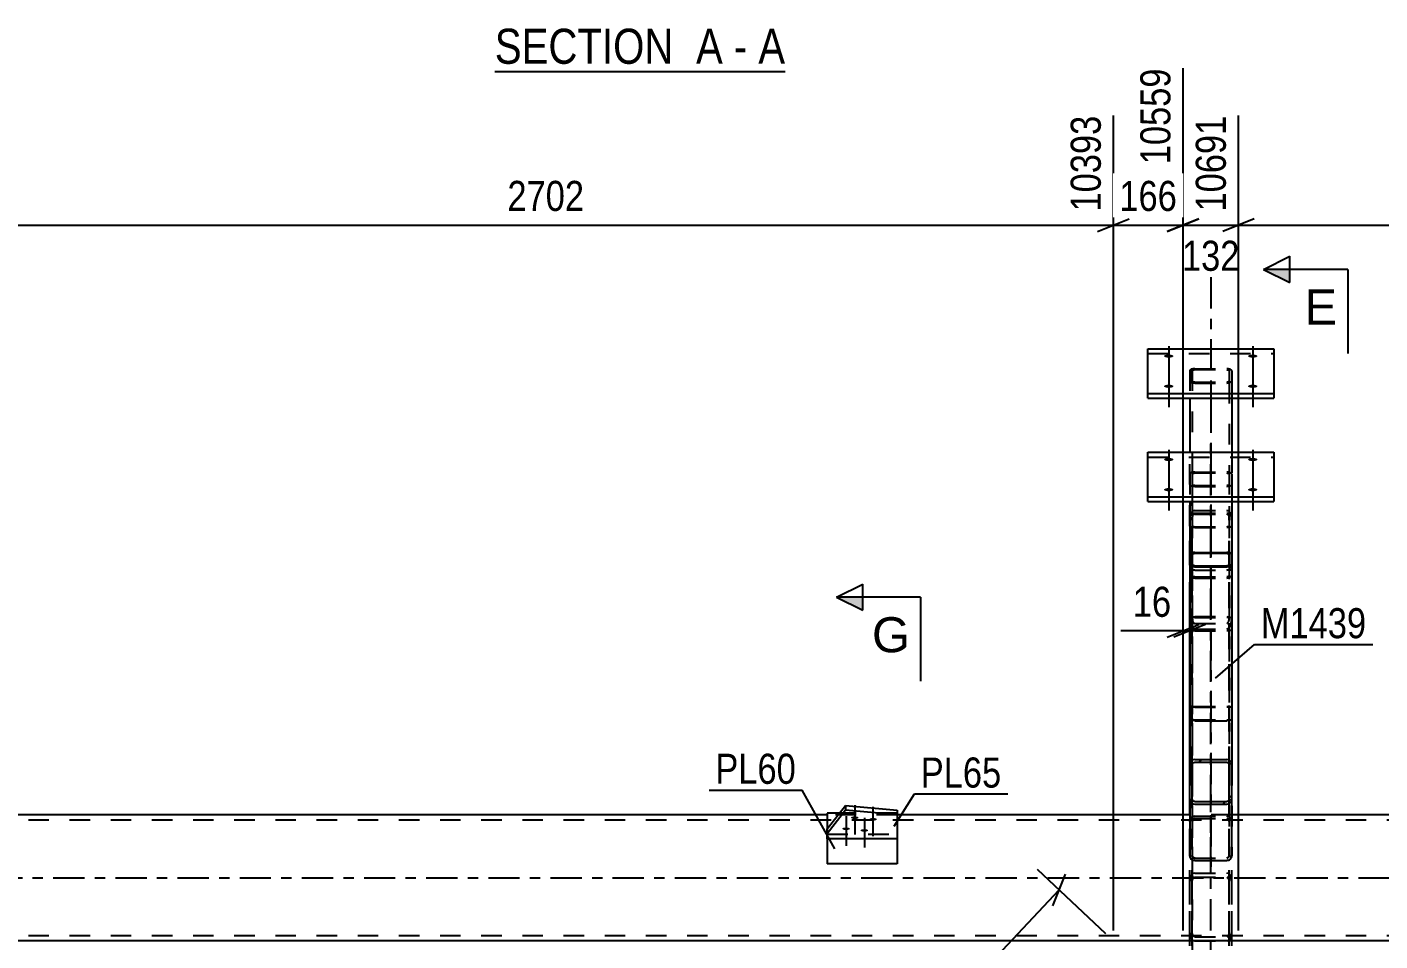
# Model space of a CAD drawing. Header units: millimetres. Extents: x -107 to 1082, y -577 to 264.
# Drawn here: x 270.5 to 399.3, y -6 to 81.1 of the extents above; entities that cross this region are included whole.
import ezdxf

# ---------------------------------------------------------------- set-up
doc = ezdxf.new("R2010")
doc.units = ezdxf.units.MM
doc.linetypes.add('DXK_LINE_DOT2', pattern=[3.9198, 1.9599, -1.9599])
doc.linetypes.add('DXK_LINE_DOT3', pattern=[5.9187, 2.979, -0.9799, 0.9799, -0.9799])
doc.styles.add('Arial', font='ARIAL.TTF', dxfattribs={"height": 0.2})
doc.styles.add('Arial Narrow', font='ARIALN.TTF', dxfattribs={"height": 0.2})

# ---------------------------------------------------------------- blocks, each defined once
blk = doc.blocks.new('Unknown-389677451-12 - 1931')
at = {"color": 6, "linetype": 'Continuous'}
blk.add_line((315.03, 76.81), (342.67, 76.81), dxfattribs=at)
at = {"color": 0, "linetype": 'Continuous'}
for points in [[(333.14, 77.56), (333.14, 81.06), (315.03, 81.06), (315.03, 77.56)], [(336.74, 77.56), (336.74, 81.06), (334.19, 81.06), (334.19, 77.56)], [(339.07, 77.56), (339.07, 81.06), (337.79, 81.06), (337.79, 77.56)], [(342.67, 77.56), (342.67, 81.06), (340.12, 81.06), (340.12, 77.56)]]:
    blk.add_wipeout(points, dxfattribs=at)
at = {"color": 7, "linetype": 'Continuous', "style": 'Arial Narrow'}
for s, p in [('SECTION ', (315.03, 77.56)), ('A', (334.19, 77.56)), ('A', (340.12, 77.56)), ('-', (337.79, 77.56))]:
    blk.add_text(s, height=3.34, dxfattribs=at).set_placement(p)
blk = doc.blocks.new('Part-389677451-2632 - 2462')
at = {"color": 7, "linetype": 'DXK_LINE_DOT2'}
for p, q in [((381.24, 34.6), (381.34, 34.82)), ((381.34, 34.82), (381.5, 34.97)), ((381.5, 34.97), (381.68, 35.02)), ((381.68, 35.02), (384.72, 35.02)), ((384.72, 35.02), (384.9, 34.97)), ((384.9, 34.97), (385.06, 34.82)), ((385.06, 34.82), (385.16, 34.6)), ((381.2, 34.34), (381.24, 34.6)), ((381.2, 34.34), (381.2, 15.15)), ((381.46, 34.47), (381.44, 34.34)), ((381.44, 34.34), (381.44, 2.16)), ((381.51, 34.58), (381.46, 34.47)), ((381.59, 34.65), (381.51, 34.58)), ((381.68, 34.68), (381.59, 34.65)), ((381.68, 34.68), (384.72, 34.68)), ((384.81, 34.65), (384.72, 34.68)), ((384.89, 34.58), (384.81, 34.65)), ((384.94, 34.47), (384.89, 34.58)), ((384.96, 34.34), (384.94, 34.47)), ((384.96, 34.34), (384.96, 2.16)), ((385.16, 34.6), (385.2, 34.34)), ((385.2, 34.34), (385.2, 15.15)), ((381.24, 29.73), (381.2, 29.99)), ((381.34, 29.51), (381.24, 29.73)), ((381.44, 29.99), (381.46, 29.86)), ((381.46, 29.86), (381.51, 29.75)), ((381.51, 29.75), (381.59, 29.68)), ((381.59, 29.68), (381.68, 29.65)), ((381.68, 29.65), (384.72, 29.65)), ((384.72, 29.65), (384.81, 29.68)), ((384.81, 29.68), (384.89, 29.75)), ((384.89, 29.75), (384.94, 29.86)), ((384.94, 29.86), (384.96, 29.99)), ((385.16, 29.73), (385.06, 29.51)), ((385.2, 29.99), (385.16, 29.73)), ((381.5, 29.36), (381.34, 29.51)), ((381.68, 29.31), (381.5, 29.36)), ((381.68, 29.31), (384.72, 29.31)), ((384.9, 29.36), (384.72, 29.31)), ((385.06, 29.51), (384.9, 29.36)), ((381.2, 10.78), (381.2, 2.16)), ((385.2, 10.78), (385.2, 2.16)), ((381.22, 5.52), (381.2, 5.39)), ((381.24, 5.59), (381.22, 5.52)), ((381.44, 5.39), (381.46, 5.49)), ((381.46, 5.49), (381.51, 5.57)), ((381.68, 5.9), (381.5, 5.86)), ((381.51, 5.57), (381.59, 5.63)), ((381.59, 5.63), (381.68, 5.65)), ((381.68, 5.9), (384.72, 5.9)), ((381.68, 5.65), (384.72, 5.65)), ((384.9, 5.86), (384.72, 5.9)), ((384.72, 5.65), (384.81, 5.63)), ((384.81, 5.63), (384.89, 5.57)), ((384.89, 5.57), (384.94, 5.49)), ((384.94, 5.49), (384.96, 5.39)), ((385.18, 5.52), (385.16, 5.59)), ((385.2, 5.39), (385.18, 5.52)), ((381.2, 2.16), (381.24, 1.96)), ((381.46, 2.06), (381.44, 2.16)), ((381.51, 1.98), (381.46, 2.06)), ((381.5, 1.69), (381.68, 1.65)), ((381.59, 1.92), (381.51, 1.98)), ((381.68, 1.9), (381.59, 1.92)), ((381.68, 1.9), (384.72, 1.9)), ((381.68, 1.65), (384.72, 1.65)), ((384.81, 1.92), (384.72, 1.9)), ((384.72, 1.65), (384.9, 1.69)), ((384.89, 1.98), (384.81, 1.92)), ((384.94, 2.06), (384.89, 1.98)), ((384.96, 2.16), (384.94, 2.06)), ((385.16, 1.96), (385.2, 2.16))]:
    blk.add_line(p, q, dxfattribs=at)
at = {"color": 7, "linetype": 'DXK_LINE_DOT3'}
blk.add_line((383.2, 35.58), (383.2, 0.35), dxfattribs=at)
at = {"color": 2, "linetype": 'Continuous'}
for p, q in [((381.2, 15.15), (381.2, 10.78)), ((385.2, 15.15), (385.2, 10.78))]:
    blk.add_line(p, q, dxfattribs=at)
at = {"color": 7, "linetype": 'DXK_LINE_DOT2'}
for centre, start, end in [((381.7, 5.41), 114.3199, 159.2417), ((384.7, 5.41), 20.7583, 65.68), ((381.7, 2.14), 200.7583, 245.68), ((384.7, 2.14), 294.3199, 339.2417)]:
    blk.add_arc(centre, 0.496, start, end, dxfattribs=at)
blk = doc.blocks.new('Part-389677451-33441 - 2462')
at = {"color": 7, "linetype": 'DXK_LINE_DOT3'}
blk.add_line((383.2, 47.38), (383.2, 14.82), dxfattribs=at)
at = {"color": 7, "linetype": 'DXK_LINE_DOT2'}
for p, q in [((381.5, 38.65), (381.34, 38.61)), ((381.68, 38.66), (381.5, 38.65)), ((381.68, 38.66), (384.72, 38.66)), ((384.9, 38.65), (384.72, 38.66)), ((385.06, 38.61), (384.9, 38.65)), ((381.24, 38.56), (381.2, 38.5)), ((381.2, 38.5), (381.2, 23.7)), ((381.2, 37.46), (381.24, 37.4)), ((381.34, 38.61), (381.24, 38.56)), ((381.24, 37.4), (381.34, 37.34)), ((381.44, 38.5), (381.46, 38.53)), ((381.44, 38.5), (381.44, 23.7)), ((381.46, 37.43), (381.44, 37.46)), ((381.46, 38.53), (381.51, 38.55)), ((381.51, 37.4), (381.46, 37.43)), ((381.51, 38.55), (381.59, 38.57)), ((381.59, 37.38), (381.51, 37.4)), ((381.59, 38.57), (381.68, 38.58)), ((381.68, 37.38), (381.59, 37.38)), ((381.68, 38.58), (384.72, 38.58)), ((381.68, 37.38), (384.72, 37.38)), ((384.72, 38.58), (384.81, 38.57)), ((384.81, 37.38), (384.72, 37.38)), ((384.81, 38.57), (384.89, 38.55)), ((384.89, 37.4), (384.81, 37.38)), ((384.89, 38.55), (384.94, 38.53)), ((384.94, 37.43), (384.89, 37.4)), ((384.94, 38.53), (384.96, 38.5)), ((384.96, 37.46), (384.94, 37.43)), ((384.96, 38.5), (384.96, 35.85)), ((384.96, 38.5), (384.96, 23.7)), ((385.16, 38.56), (385.06, 38.61)), ((385.06, 37.34), (385.16, 37.4)), ((385.2, 38.5), (385.16, 38.56)), ((385.16, 37.4), (385.2, 37.46)), ((385.2, 38.5), (385.2, 23.7)), ((381.34, 37.34), (381.5, 37.31)), ((381.5, 37.31), (381.68, 37.29)), ((381.68, 37.29), (384.72, 37.29)), ((384.72, 37.29), (384.9, 37.31)), ((384.9, 37.31), (385.06, 37.34)), ((381.44, 23.7), (381.44, 35.85)), ((381.2, 30.84), (381.2, 23.7)), ((385.2, 30.84), (385.2, 23.7)), ((381.2, 24.73), (381.24, 24.8)), ((381.24, 24.8), (381.34, 24.85)), ((381.34, 24.85), (381.5, 24.89)), ((381.46, 24.77), (381.44, 24.73)), ((381.51, 24.79), (381.46, 24.77)), ((381.5, 24.89), (381.68, 24.9)), ((381.59, 24.81), (381.51, 24.79)), ((381.68, 24.82), (381.59, 24.81)), ((381.68, 24.9), (384.72, 24.9)), ((381.68, 24.82), (384.72, 24.82)), ((384.72, 24.9), (384.9, 24.89)), ((384.81, 24.81), (384.72, 24.82)), ((384.89, 24.79), (384.81, 24.81)), ((384.94, 24.77), (384.89, 24.79)), ((384.9, 24.89), (385.06, 24.85)), ((384.96, 24.73), (384.94, 24.77)), ((385.06, 24.85), (385.16, 24.8)), ((385.16, 24.8), (385.2, 24.73)), ((381.24, 23.63), (381.2, 23.7)), ((381.34, 23.58), (381.24, 23.63)), ((381.5, 23.55), (381.34, 23.58)), ((381.44, 23.7), (381.46, 23.67)), ((381.46, 23.67), (381.51, 23.64)), ((381.68, 23.53), (381.5, 23.55)), ((381.51, 23.64), (381.59, 23.62)), ((381.59, 23.62), (381.68, 23.61)), ((381.68, 23.61), (384.72, 23.61)), ((381.68, 23.53), (384.72, 23.53)), ((384.72, 23.61), (384.81, 23.62)), ((384.9, 23.55), (384.72, 23.53)), ((384.81, 23.62), (384.89, 23.64)), ((384.89, 23.64), (384.94, 23.67)), ((385.06, 23.58), (384.9, 23.55)), ((384.94, 23.67), (384.96, 23.7)), ((385.16, 23.63), (385.06, 23.58)), ((385.2, 23.7), (385.16, 23.63))]:
    blk.add_line(p, q, dxfattribs=at)
at = {"color": 2, "linetype": 'Continuous'}
for p, q in [((381.2, 35.85), (381.2, 30.84)), ((385.2, 35.85), (385.2, 30.84))]:
    blk.add_line(p, q, dxfattribs=at)
blk = doc.blocks.new('Bolt-389677451-33456 - 2462')
at = {"linetype": 'Continuous'}
for points in [[(379.2, 39.71), (379.11, 39.72), (379.02, 39.73), (378.94, 39.74), (378.87, 39.76), (378.82, 39.79), (378.78, 39.82), (378.76, 39.85), (378.76, 39.88), (378.78, 39.91), (378.82, 39.94), (378.87, 39.96), (378.94, 39.98), (379.02, 40), (379.11, 40.01), (379.2, 40.01), (379.29, 40.01), (379.38, 40), (379.46, 39.98), (379.53, 39.96), (379.58, 39.94), (379.62, 39.91), (379.64, 39.88), (379.64, 39.85), (379.62, 39.82), (379.58, 39.79), (379.53, 39.76), (379.46, 39.74), (379.38, 39.73), (379.29, 39.72)], [(379.2, 36.84), (379.11, 36.84), (379.02, 36.85), (378.94, 36.87), (378.87, 36.89), (378.82, 36.91), (378.78, 36.94), (378.76, 36.97), (378.76, 37), (378.78, 37.04), (378.82, 37.06), (378.87, 37.09), (378.94, 37.11), (379.02, 37.13), (379.11, 37.14), (379.2, 37.14), (379.29, 37.14), (379.38, 37.13), (379.46, 37.11), (379.53, 37.09), (379.58, 37.06), (379.62, 37.04), (379.64, 37), (379.64, 36.97), (379.62, 36.94), (379.58, 36.91), (379.53, 36.89), (379.46, 36.87), (379.38, 36.85), (379.29, 36.84)]]:
    blk.add_hatch(color=1, dxfattribs=at).paths.add_polyline_path(points)
at = {"color": 1, "linetype": 'Continuous'}
for p, q in [((379.2, 40.8), (379.2, 37.87)), ((379.2, 37.93), (379.2, 35))]:
    blk.add_line(p, q, dxfattribs=at)
blk = doc.blocks.new('Part-389677451-2639 - 2462')
at = {"color": 7, "linetype": 'DXK_LINE_DOT3'}
blk.add_line((383.2, -111.54), (383.2, 42.16), dxfattribs=at)
at = {"color": 7, "linetype": 'DXK_LINE_DOT2'}
for p, q in [((381.34, 34.82), (381.24, 34.6)), ((381.5, 34.97), (381.34, 34.82)), ((381.68, 35.02), (381.5, 34.97)), ((381.68, 35.02), (384.72, 35.02)), ((384.9, 34.97), (384.72, 35.02)), ((385.06, 34.82), (384.9, 34.97)), ((385.16, 34.6), (385.06, 34.82)), ((381.24, 34.6), (381.2, 34.34)), ((381.2, -103.12), (381.2, 34.34)), ((381.44, 34.34), (381.46, 34.47)), ((381.44, -103.12), (381.44, 34.34)), ((381.46, 34.47), (381.51, 34.58)), ((381.51, 34.58), (381.59, 34.65)), ((381.59, 34.65), (381.68, 34.68)), ((381.68, 34.68), (384.72, 34.68)), ((384.72, 34.68), (384.81, 34.65)), ((384.81, 34.65), (384.89, 34.58)), ((384.89, 34.58), (384.94, 34.47)), ((384.94, 34.47), (384.96, 34.34)), ((384.96, -103.12), (384.96, 34.34)), ((385.2, 34.34), (385.16, 34.6)), ((385.2, -103.12), (385.2, 34.34)), ((381.2, 29.99), (381.24, 29.73)), ((381.24, 29.73), (381.34, 29.51)), ((381.46, 29.86), (381.44, 29.99)), ((381.51, 29.75), (381.46, 29.86)), ((381.59, 29.68), (381.51, 29.75)), ((381.68, 29.65), (381.59, 29.68)), ((381.68, 29.65), (384.72, 29.65)), ((384.81, 29.68), (384.72, 29.65)), ((384.89, 29.75), (384.81, 29.68)), ((384.94, 29.86), (384.89, 29.75)), ((384.96, 29.99), (384.94, 29.86)), ((385.06, 29.51), (385.16, 29.73)), ((385.16, 29.73), (385.2, 29.99)), ((381.34, 29.51), (381.5, 29.36)), ((381.5, 29.36), (381.68, 29.31)), ((381.68, 29.31), (384.72, 29.31)), ((384.72, 29.31), (384.9, 29.36)), ((384.9, 29.36), (385.06, 29.51))]:
    blk.add_line(p, q, dxfattribs=at)
blk = doc.blocks.new('Part-389677451-2644 - 2462')
at = {"linetype": 'Continuous'}
h = blk.add_hatch(dxfattribs=at)
h.set_pattern_fill('', scale=0.7, style=0, pattern_type=0)
h.set_pattern_definition([(45, (385.1626, 10.9706), (-1.57154, 1.57154), [])])
h.paths.add_polyline_path([(385.2, 10.78), (385.16, 10.97), (385.06, 11.14), (384.9, 11.25), (384.72, 11.29), (381.68, 11.29), (381.5, 11.25), (381.34, 11.14), (381.24, 10.97), (381.2, 10.78), (381.2, 7.54), (381.24, 7.34), (381.34, 7.18), (381.5, 7.07), (381.68, 7.03), (384.72, 7.03), (384.9, 7.07), (385.06, 7.18), (385.16, 7.34), (385.2, 7.54)])
h.paths.add_polyline_path([(384.94, 7.44), (384.89, 7.36), (384.81, 7.3), (384.72, 7.28), (381.68, 7.28), (381.59, 7.3), (381.51, 7.36), (381.46, 7.44), (381.44, 7.54), (381.44, 10.78), (381.46, 10.87), (381.51, 10.96), (381.59, 11.01), (381.68, 11.03), (384.72, 11.03), (384.81, 11.01), (384.89, 10.96), (384.94, 10.87), (384.96, 10.78), (384.96, 7.54)])
at = {"color": 2, "linetype": 'Continuous'}
for p, q in [((381.24, 10.97), (381.2, 10.78)), ((381.2, 7.54), (381.2, 10.78)), ((381.44, 10.78), (381.46, 10.87)), ((381.44, 7.54), (381.44, 10.78)), ((381.46, 10.87), (381.51, 10.96)), ((381.68, 11.29), (381.5, 11.25)), ((381.51, 10.96), (381.59, 11.01)), ((381.59, 11.01), (381.68, 11.03)), ((381.68, 11.29), (384.72, 11.29)), ((381.68, 11.03), (384.72, 11.03)), ((384.9, 11.25), (384.72, 11.29)), ((384.72, 11.03), (384.81, 11.01)), ((384.81, 11.01), (384.89, 10.96)), ((384.89, 10.96), (384.94, 10.87)), ((384.94, 10.87), (384.96, 10.78)), ((384.96, 7.54), (384.96, 10.78)), ((385.2, 10.78), (385.16, 10.97)), ((385.2, 7.54), (385.2, 10.78)), ((381.2, 7.54), (381.2, 2.16)), ((381.2, 7.54), (381.24, 7.34)), ((381.46, 7.44), (381.44, 7.54)), ((381.51, 7.36), (381.46, 7.44)), ((381.5, 7.07), (381.68, 7.03)), ((381.59, 7.3), (381.51, 7.36)), ((381.68, 7.28), (381.59, 7.3)), ((381.68, 7.28), (384.72, 7.28)), ((381.68, 7.03), (384.72, 7.03)), ((384.81, 7.3), (384.72, 7.28)), ((384.72, 7.03), (384.9, 7.07)), ((384.89, 7.36), (384.81, 7.3)), ((384.94, 7.44), (384.89, 7.36)), ((384.96, 7.54), (384.94, 7.44)), ((385.16, 7.34), (385.2, 7.54)), ((385.2, 2.16), (385.2, 7.54)), ((381.24, 1.96), (381.2, 2.16)), ((381.68, 1.65), (381.5, 1.69)), ((381.68, 1.65), (384.72, 1.65)), ((384.9, 1.69), (384.72, 1.65)), ((385.2, 2.16), (385.16, 1.96))]:
    blk.add_line(p, q, dxfattribs=at)
at = {"color": 7, "linetype": 'DXK_LINE_DOT2'}
for p, q in [((381.2, 10.78), (381.2, 7.54)), ((381.44, 10.78), (381.44, 2.16)), ((384.96, 10.78), (384.96, 2.16)), ((385.2, 7.54), (385.2, 10.78)), ((381.2, 5.39), (381.24, 5.59)), ((381.46, 5.49), (381.44, 5.39)), ((381.51, 5.57), (381.46, 5.49)), ((381.5, 5.86), (381.68, 5.9)), ((381.59, 5.63), (381.51, 5.57)), ((381.68, 5.65), (381.59, 5.63)), ((381.68, 5.9), (384.72, 5.9)), ((381.68, 5.65), (384.72, 5.65)), ((384.72, 5.9), (384.9, 5.86)), ((384.81, 5.63), (384.72, 5.65)), ((384.89, 5.57), (384.81, 5.63)), ((384.94, 5.49), (384.89, 5.57)), ((384.96, 5.39), (384.94, 5.49)), ((385.16, 5.59), (385.2, 5.39)), ((381.44, 2.16), (381.46, 2.06)), ((381.46, 2.06), (381.51, 1.98)), ((381.51, 1.98), (381.59, 1.92)), ((381.59, 1.92), (381.68, 1.9)), ((381.68, 1.9), (384.72, 1.9)), ((384.72, 1.9), (384.81, 1.92)), ((384.81, 1.92), (384.89, 1.98)), ((384.89, 1.98), (384.94, 2.06)), ((384.94, 2.06), (384.96, 2.16))]:
    blk.add_line(p, q, dxfattribs=at)
at = {"color": 7, "linetype": 'DXK_LINE_DOT3'}
blk.add_line((383.2, 0.35), (383.2, 9.16), dxfattribs=at)
at = {"color": 2, "linetype": 'Continuous'}
for centre, start, end in [((381.7, 10.79), 114.32, 159.2417), ((384.7, 10.79), 20.7583, 65.68), ((381.7, 7.52), 200.7583, 245.68), ((384.7, 7.52), 294.32, 339.2417), ((381.7, 2.14), 200.7583, 245.68), ((384.7, 2.14), 294.32, 339.2417)]:
    blk.add_arc(centre, 0.496, start, end, dxfattribs=at)
at = {"color": 7, "linetype": 'DXK_LINE_DOT2'}
for centre, start, end in [((381.7, 5.41), 114.32, 159.2417), ((384.7, 5.41), 20.7583, 65.68)]:
    blk.add_arc(centre, 0.496, start, end, dxfattribs=at)
blk = doc.blocks.new('Part-389677451-2689 - 2462')
at = {"color": 7, "linetype": 'DXK_LINE_DOT2'}
for p, q in [((633.2, 5.52), (12.56, 5.52)), ((353.35, 6), (346.67, 6)), ((385.2, 6), (381.2, 6)), ((633.2, -5.52), (12.56, -5.52))]:
    blk.add_line(p, q, dxfattribs=at)
at = {"color": 2, "linetype": 'Continuous'}
for p, q in [((346.67, 6), (179.73, 6)), ((381.2, 6), (353.35, 6)), ((413.05, 6), (385.2, 6)), ((633.2, -6), (140.8, -6))]:
    blk.add_line(p, q, dxfattribs=at)
at = {"color": 7, "linetype": 'DXK_LINE_DOT3'}
blk.add_line((12.56, 0), (633.2, 0), dxfattribs=at)
blk = doc.blocks.new('Part-389677451-2830 - 2462')
at = {"color": 7, "linetype": 'DXK_LINE_DOT2'}
for p, q in [((381.2, -127.17), (381.2, 29.31)), ((381.44, 29.31), (381.2, 29.31)), ((381.2, 28.81), (381.24, 28.71)), ((381.24, 28.71), (381.34, 28.64)), ((381.34, 28.64), (381.5, 28.59)), ((381.44, 29.31), (381.44, -127.17)), ((381.46, 28.76), (381.44, 28.81)), ((381.51, 28.72), (381.46, 28.76)), ((381.5, 28.59), (381.68, 28.57)), ((381.59, 28.7), (381.51, 28.72)), ((381.68, 28.69), (381.59, 28.7)), ((381.68, 28.69), (384.72, 28.69)), ((381.68, 28.57), (384.72, 28.57)), ((384.81, 28.7), (384.72, 28.69)), ((384.72, 28.57), (384.9, 28.59)), ((384.89, 28.72), (384.81, 28.7)), ((384.94, 28.76), (384.89, 28.72)), ((384.9, 28.59), (385.06, 28.64)), ((384.96, 28.81), (384.94, 28.76)), ((384.96, -127.17), (384.96, 29.31)), ((385.2, 29.31), (384.96, 29.31)), ((385.06, 28.64), (385.16, 28.71)), ((385.16, 28.71), (385.2, 28.81)), ((385.2, -127.17), (385.2, 29.31)), ((381.24, 24.36), (381.2, 24.77)), ((381.44, 24.77), (381.46, 24.56)), ((384.94, 24.56), (384.96, 24.77)), ((385.2, 24.77), (385.16, 24.36)), ((381.68, 23.7), (381.5, 23.78)), ((381.59, 24.27), (381.68, 24.23)), ((381.68, 24.23), (384.72, 24.23)), ((381.68, 23.7), (384.72, 23.7)), ((384.72, 24.23), (384.81, 24.27)), ((384.9, 23.78), (384.72, 23.7))]:
    blk.add_line(p, q, dxfattribs=at)
for centre, radius, start, end in [((381.99, 24.63), 0.539, 186.941, 221.2629), ((384.41, 24.63), 0.539, 318.7371, 353.059), ((382.31, 24.49), 1.08, 186.941, 221.2629), ((384.09, 24.49), 1.08, 318.7371, 353.059)]:
    blk.add_arc(centre, radius, start, end, dxfattribs=at)
blk = doc.blocks.new('Part-389677451-2758 - 2462')
at = {"color": 2, "linetype": 'Continuous'}
for p, q in [((346.67, 4.67), (348.41, 6.91)), ((348.41, 6.46), (346.67, 4.21)), ((348.41, 6.91), (353.35, 6.46)), ((348.41, 6.91), (348.41, 6.46)), ((353.35, 6.01), (348.41, 6.46)), ((353.35, 6.46), (353.35, 3.72)), ((346.67, 3.72), (346.67, 4.67)), ((353.35, 3.72), (346.67, 3.72))]:
    blk.add_line(p, q, dxfattribs=at)
at = {"color": 7, "linetype": 'DXK_LINE_DOT2'}
blk.add_line((346.67, 4.17), (353.35, 4.17), dxfattribs=at)
blk = doc.blocks.new('Bolt-389677451-2811 - 2462')
at = {"linetype": 'Continuous'}
for points in [[(349.3, 5.87), (349.38, 5.86), (349.45, 5.86), (349.52, 5.84), (349.57, 5.83), (349.62, 5.81), (349.65, 5.78), (349.66, 5.76), (349.66, 5.73), (349.65, 5.71), (349.62, 5.68), (349.57, 5.66), (349.52, 5.64), (349.45, 5.63), (349.38, 5.62), (349.3, 5.62), (349.23, 5.62), (349.16, 5.63), (349.09, 5.64), (349.04, 5.66), (348.99, 5.68), (348.96, 5.71), (348.95, 5.73), (348.95, 5.76), (348.96, 5.78), (348.99, 5.81), (349.04, 5.83), (349.09, 5.84), (349.16, 5.86), (349.23, 5.86)], [(351.04, 5.71), (351.12, 5.71), (351.19, 5.7), (351.26, 5.69), (351.31, 5.67), (351.36, 5.65), (351.39, 5.62), (351.4, 5.6), (351.4, 5.57), (351.39, 5.55), (351.36, 5.52), (351.31, 5.5), (351.26, 5.49), (351.19, 5.47), (351.12, 5.47), (351.04, 5.46), (350.97, 5.47), (350.9, 5.47), (350.83, 5.49), (350.78, 5.5), (350.73, 5.52), (350.7, 5.55), (350.69, 5.57), (350.69, 5.6), (350.7, 5.62), (350.73, 5.65), (350.78, 5.67), (350.83, 5.69), (350.9, 5.7), (350.97, 5.71)], [(348.48, 4.81), (348.56, 4.81), (348.63, 4.8), (348.69, 4.79), (348.75, 4.77), (348.79, 4.75), (348.82, 4.72), (348.84, 4.7), (348.84, 4.67), (348.82, 4.65), (348.79, 4.62), (348.75, 4.6), (348.69, 4.59), (348.63, 4.57), (348.56, 4.57), (348.48, 4.56), (348.41, 4.57), (348.33, 4.57), (348.27, 4.59), (348.21, 4.6), (348.17, 4.62), (348.14, 4.65), (348.12, 4.67), (348.12, 4.7), (348.14, 4.72), (348.17, 4.75), (348.21, 4.77), (348.27, 4.79), (348.33, 4.8), (348.41, 4.81)], [(350.22, 4.65), (350.3, 4.65), (350.37, 4.64), (350.43, 4.63), (350.49, 4.61), (350.53, 4.59), (350.56, 4.57), (350.58, 4.54), (350.58, 4.51), (350.56, 4.49), (350.53, 4.47), (350.49, 4.45), (350.43, 4.43), (350.37, 4.42), (350.3, 4.41), (350.22, 4.4), (350.15, 4.41), (350.07, 4.42), (350.01, 4.43), (349.95, 4.45), (349.91, 4.47), (349.88, 4.49), (349.86, 4.51), (349.86, 4.54), (349.88, 4.57), (349.91, 4.59), (349.95, 4.61), (350.01, 4.63), (350.07, 4.64), (350.15, 4.65)]]:
    blk.add_hatch(color=1, dxfattribs=at).paths.add_polyline_path(points)
at = {"color": 1, "linetype": 'Continuous'}
for p, q in [((349.3, 6.95), (349.3, 4.13)), ((351.04, 6.79), (351.04, 3.97)), ((348.48, 5.89), (348.48, 3.07)), ((350.22, 5.73), (350.22, 2.91))]:
    blk.add_line(p, q, dxfattribs=at)
blk = doc.blocks.new('Part-389677451-2855 - 2462')
at = {"color": 7, "linetype": 'DXK_LINE_DOT2'}
for p, q in [((381.68, 0.47), (381.5, 0.41)), ((381.59, 0.05), (381.68, 0.08)), ((381.68, 0.47), (384.72, 0.47)), ((381.68, 0.08), (384.72, 0.08)), ((384.9, 0.41), (384.72, 0.47)), ((384.72, 0.08), (384.81, 0.05)), ((381.24, -0.01), (381.2, -0.31)), ((381.2, -49.57), (381.2, -0.31)), ((381.44, -0.31), (381.46, -0.16)), ((381.44, -49.57), (381.44, -0.31)), ((384.94, -0.16), (384.96, -0.31)), ((384.96, -49.57), (384.96, -0.31)), ((385.2, -0.31), (385.16, -0.01)), ((385.2, -49.57), (385.2, -0.31)), ((381.2, -5.22), (381.22, -5.41)), ((381.22, -5.41), (381.24, -5.52)), ((381.46, -5.37), (381.44, -5.22)), ((381.5, -5.94), (381.68, -6)), ((381.68, -5.61), (381.59, -5.58)), ((381.68, -5.61), (384.72, -5.61)), ((381.68, -6), (384.72, -6)), ((384.81, -5.58), (384.72, -5.61)), ((384.72, -6), (384.9, -5.94)), ((384.96, -5.22), (384.94, -5.37)), ((385.16, -5.52), (385.18, -5.41)), ((385.18, -5.41), (385.2, -5.22)), ((381.24, -46.38), (381.34, -46.23)), ((381.34, -46.23), (381.5, -46.12)), ((381.5, -46.12), (381.68, -46.09)), ((381.59, -46.34), (381.51, -46.39)), ((381.68, -46.32), (381.59, -46.34)), ((381.68, -46.09), (384.72, -46.09)), ((381.68, -46.32), (384.72, -46.32)), ((384.72, -46.09), (384.9, -46.12)), ((384.81, -46.34), (384.72, -46.32)), ((384.89, -46.39), (384.81, -46.34)), ((384.9, -46.12), (385.06, -46.23)), ((385.06, -46.23), (385.16, -46.38)), ((381.2, -46.56), (381.24, -46.38)), ((381.46, -46.47), (381.44, -46.56)), ((381.51, -46.39), (381.46, -46.47)), ((384.94, -46.47), (384.89, -46.39)), ((384.96, -46.56), (384.94, -46.47)), ((385.16, -46.38), (385.2, -46.56)), ((381.24, -49.75), (381.2, -49.57)), ((381.34, -49.9), (381.24, -49.75)), ((381.5, -50), (381.34, -49.9)), ((381.44, -49.57), (381.46, -49.66)), ((381.46, -49.66), (381.51, -49.73)), ((381.68, -50.04), (381.5, -50)), ((381.51, -49.73), (381.59, -49.79)), ((381.59, -49.79), (381.68, -49.8)), ((381.68, -49.8), (384.72, -49.8)), ((381.68, -50.04), (384.72, -50.04)), ((384.72, -49.8), (384.81, -49.79)), ((384.9, -50), (384.72, -50.04)), ((384.81, -49.79), (384.89, -49.73)), ((384.89, -49.73), (384.94, -49.66)), ((385.06, -49.9), (384.9, -50)), ((384.94, -49.66), (384.96, -49.57)), ((385.16, -49.75), (385.06, -49.9)), ((385.2, -49.57), (385.16, -49.75))]:
    blk.add_line(p, q, dxfattribs=at)
for centre, radius, start, end in [((381.93, -0.15), 0.711, 127.9406, 168.6047), ((381.81, -0.23), 0.355, 127.9406, 168.6047), ((384.59, -0.23), 0.355, 11.3953, 52.0594), ((384.47, -0.15), 0.711, 11.3953, 52.0594), ((381.93, -5.38), 0.711, 191.3953, 232.0594), ((381.81, -5.3), 0.355, 191.3953, 232.0594), ((384.59, -5.3), 0.355, 307.9406, 348.6047), ((384.47, -5.38), 0.711, 307.9406, 348.6047)]:
    blk.add_arc(centre, radius, start, end, dxfattribs=at)
blk = doc.blocks.new('Part-389677451-2867 - 2462')
at = {"color": 2, "linetype": 'Continuous'}
for p, q in [((347.82, 6.16), (346.67, 6.16)), ((346.67, 6.16), (346.67, 4.67)), ((346.67, 3.72), (346.67, 1.36)), ((353.35, 3.72), (353.35, 1.36)), ((353.35, 1.36), (346.67, 1.36))]:
    blk.add_line(p, q, dxfattribs=at)
at = {"color": 7, "linetype": 'DXK_LINE_DOT2'}
for p, q in [((353.35, 6.16), (347.82, 6.16)), ((353.35, 6.16), (353.35, 3.72)), ((346.67, 4.67), (346.67, 3.72))]:
    blk.add_line(p, q, dxfattribs=at)
blk = doc.blocks.new('Part-389677451-33442 - 2462')
at = {"color": 2, "linetype": 'Continuous'}
for p, q in [((377.2, 35.85), (377.2, 40.55)), ((377.2, 40.55), (389.2, 40.55)), ((389.2, 40.55), (389.2, 35.85)), ((377.2, 36.3), (389.2, 36.3)), ((377.2, 35.85), (389.2, 35.85))]:
    blk.add_line(p, q, dxfattribs=at)
at = {"color": 7, "linetype": 'DXK_LINE_DOT2'}
blk.add_line((377.2, 40.1), (389.2, 40.1), dxfattribs=at)
blk = doc.blocks.new('Part-389677451-33447 - 2462')
at = {"color": 7, "linetype": 'DXK_LINE_DOT3'}
blk.add_line((383.2, 57.23), (383.2, 24.67), dxfattribs=at)
at = {"color": 7, "linetype": 'DXK_LINE_DOT2'}
for p, q in [((381.24, 48.41), (381.2, 48.35)), ((381.2, 48.35), (381.2, 45.7)), ((381.2, 48.35), (381.2, 45.7)), ((381.34, 48.46), (381.24, 48.41)), ((381.5, 48.5), (381.34, 48.46)), ((381.44, 48.35), (381.46, 48.38)), ((381.44, 47.31), (381.44, 48.35)), ((381.44, 48.35), (381.44, 33.55)), ((381.46, 48.38), (381.51, 48.4)), ((381.68, 48.51), (381.5, 48.5)), ((381.51, 48.4), (381.59, 48.42)), ((381.59, 48.42), (381.68, 48.43)), ((381.68, 48.51), (384.72, 48.51)), ((381.68, 48.43), (384.72, 48.43)), ((384.9, 48.5), (384.72, 48.51)), ((384.72, 48.43), (384.81, 48.42)), ((384.81, 48.42), (384.89, 48.4)), ((384.89, 48.4), (384.94, 48.38)), ((385.06, 48.46), (384.9, 48.5)), ((384.94, 48.38), (384.96, 48.35)), ((384.96, 48.35), (384.96, 47.17)), ((385.16, 48.41), (385.06, 48.46)), ((385.2, 48.35), (385.16, 48.41)), ((385.2, 48.35), (385.2, 45.7)), ((381.2, 47.31), (381.24, 47.25)), ((381.24, 47.25), (381.34, 47.19)), ((381.34, 47.19), (381.5, 47.16)), ((381.46, 47.28), (381.44, 47.31)), ((381.51, 47.25), (381.46, 47.28)), ((381.5, 47.16), (381.68, 47.14)), ((381.59, 47.23), (381.51, 47.25)), ((381.68, 47.23), (381.59, 47.23)), ((381.68, 47.23), (384.72, 47.23)), ((381.68, 47.14), (384.72, 47.14)), ((384.81, 47.23), (384.72, 47.23)), ((384.72, 47.14), (384.9, 47.16)), ((384.89, 47.25), (384.81, 47.23)), ((384.94, 47.28), (384.89, 47.25)), ((384.9, 47.16), (385.06, 47.19)), ((384.96, 47.31), (384.94, 47.28)), ((384.96, 47.17), (384.96, 33.55)), ((385.06, 47.19), (385.16, 47.25)), ((385.16, 47.25), (385.2, 47.31)), ((385.2, 47.31), (385.2, 45.7)), ((381.2, 33.55), (381.2, 40.55)), ((385.2, 40.55), (385.2, 33.55)), ((381.2, 34.58), (381.24, 34.65)), ((381.24, 33.48), (381.2, 33.55)), ((381.24, 34.65), (381.34, 34.7)), ((381.34, 34.7), (381.5, 34.74)), ((381.46, 34.62), (381.44, 34.58)), ((381.44, 33.55), (381.46, 33.52)), ((381.51, 34.64), (381.46, 34.62)), ((381.46, 33.52), (381.51, 33.49)), ((381.5, 34.74), (381.68, 34.75)), ((381.59, 34.66), (381.51, 34.64)), ((381.68, 34.67), (381.59, 34.66)), ((381.68, 34.75), (384.72, 34.75)), ((381.68, 34.67), (384.72, 34.67)), ((384.72, 34.75), (384.9, 34.74)), ((384.81, 34.66), (384.72, 34.67)), ((384.89, 34.64), (384.81, 34.66)), ((384.94, 34.62), (384.89, 34.64)), ((384.89, 33.49), (384.94, 33.52)), ((384.9, 34.74), (385.06, 34.7)), ((384.96, 34.58), (384.94, 34.62)), ((384.94, 33.52), (384.96, 33.55)), ((385.06, 34.7), (385.16, 34.65)), ((385.16, 34.65), (385.2, 34.58)), ((385.2, 33.55), (385.16, 33.48)), ((381.34, 33.43), (381.24, 33.48)), ((381.5, 33.4), (381.34, 33.43)), ((381.68, 33.38), (381.5, 33.4)), ((381.51, 33.49), (381.59, 33.47)), ((381.59, 33.47), (381.68, 33.46)), ((381.68, 33.46), (384.72, 33.46)), ((381.68, 33.38), (384.72, 33.38)), ((384.72, 33.46), (384.81, 33.47)), ((384.9, 33.4), (384.72, 33.38)), ((384.81, 33.47), (384.89, 33.49)), ((385.06, 33.43), (384.9, 33.4)), ((385.16, 33.48), (385.06, 33.43))]:
    blk.add_line(p, q, dxfattribs=at)
at = {"color": 2, "linetype": 'Continuous'}
for p, q in [((381.2, 45.7), (381.2, 40.55)), ((385.2, 45.7), (385.2, 40.55))]:
    blk.add_line(p, q, dxfattribs=at)
blk = doc.blocks.new('Part-389677451-33448 - 2462')
at = {"color": 2, "linetype": 'Continuous'}
for p, q in [((377.2, 45.7), (377.2, 50.4)), ((377.2, 50.4), (389.2, 50.4)), ((389.2, 50.4), (389.2, 45.7)), ((377.2, 46.16), (389.2, 46.16)), ((377.2, 45.7), (389.2, 45.7))]:
    blk.add_line(p, q, dxfattribs=at)
at = {"color": 7, "linetype": 'DXK_LINE_DOT2'}
blk.add_line((377.2, 49.95), (389.2, 49.95), dxfattribs=at)
blk = doc.blocks.new('Part-389677451-33452 - 2462')
at = {"color": 2, "linetype": 'Continuous'}
for p, q in [((381.34, 30.96), (381.24, 30.91)), ((381.5, 31), (381.34, 30.96)), ((381.68, 31.01), (381.5, 31)), ((381.51, 30.9), (381.59, 30.92)), ((381.59, 30.92), (381.68, 30.93)), ((381.68, 31.01), (384.72, 31.01)), ((381.68, 30.93), (384.72, 30.93)), ((384.9, 31), (384.72, 31.01)), ((384.72, 30.93), (384.81, 30.92)), ((384.81, 30.92), (384.89, 30.9)), ((385.06, 30.96), (384.9, 31)), ((385.16, 30.91), (385.06, 30.96)), ((381.24, 30.91), (381.2, 30.84)), ((381.2, 29.81), (381.2, 30.84)), ((381.2, 29.81), (381.2, 15.15)), ((381.2, 29.81), (381.24, 29.74)), ((381.24, 29.74), (381.34, 29.69)), ((381.34, 29.69), (381.5, 29.66)), ((381.44, 30.84), (381.46, 30.88)), ((381.44, 29.81), (381.44, 30.84)), ((381.46, 29.78), (381.44, 29.81)), ((381.46, 30.88), (381.51, 30.9)), ((381.51, 29.75), (381.46, 29.78)), ((381.5, 29.66), (381.68, 29.64)), ((381.59, 29.73), (381.51, 29.75)), ((381.68, 29.72), (381.59, 29.73)), ((381.68, 29.72), (384.72, 29.72)), ((381.68, 29.64), (384.72, 29.64)), ((384.81, 29.73), (384.72, 29.72)), ((384.72, 29.64), (384.9, 29.66)), ((384.89, 29.75), (384.81, 29.73)), ((384.89, 30.9), (384.94, 30.88)), ((384.94, 29.78), (384.89, 29.75)), ((384.9, 29.66), (385.06, 29.69)), ((384.94, 30.88), (384.96, 30.84)), ((384.96, 29.81), (384.94, 29.78)), ((384.96, 29.81), (384.96, 30.84)), ((385.06, 29.69), (385.16, 29.74)), ((385.2, 30.84), (385.16, 30.91)), ((385.16, 29.74), (385.2, 29.81)), ((385.2, 29.81), (385.2, 30.84)), ((385.2, 29.81), (385.2, 15.15)), ((381.24, 15.08), (381.2, 15.15)), ((381.34, 15.03), (381.24, 15.08)), ((381.5, 14.99), (381.34, 15.03)), ((381.68, 14.98), (381.5, 14.99)), ((381.68, 14.98), (384.72, 14.98)), ((384.9, 14.99), (384.72, 14.98)), ((385.06, 15.03), (384.9, 14.99)), ((385.16, 15.08), (385.06, 15.03)), ((385.2, 15.15), (385.16, 15.08))]:
    blk.add_line(p, q, dxfattribs=at)
at = {"color": 7, "linetype": 'DXK_LINE_DOT2'}
for p, q in [((381.2, 30.84), (381.2, 29.81)), ((381.44, 30.84), (381.44, 15.15)), ((384.96, 30.84), (384.96, 15.15)), ((385.2, 30.84), (385.2, 29.81)), ((381.2, 16.18), (381.24, 16.25)), ((381.24, 16.25), (381.34, 16.3)), ((381.34, 16.3), (381.5, 16.34)), ((381.46, 16.22), (381.44, 16.18)), ((381.51, 16.24), (381.46, 16.22)), ((381.5, 16.34), (381.68, 16.35)), ((381.59, 16.26), (381.51, 16.24)), ((381.68, 16.27), (381.59, 16.26)), ((381.68, 16.35), (384.72, 16.35)), ((381.68, 16.27), (384.72, 16.27)), ((384.72, 16.35), (384.9, 16.34)), ((384.81, 16.26), (384.72, 16.27)), ((384.89, 16.24), (384.81, 16.26)), ((384.94, 16.22), (384.89, 16.24)), ((384.9, 16.34), (385.06, 16.3)), ((384.96, 16.18), (384.94, 16.22)), ((385.06, 16.3), (385.16, 16.25)), ((385.16, 16.25), (385.2, 16.18)), ((381.44, 15.15), (381.46, 15.11)), ((381.46, 15.11), (381.51, 15.09)), ((381.51, 15.09), (381.59, 15.07)), ((381.59, 15.07), (381.68, 15.06)), ((381.68, 15.06), (384.72, 15.06)), ((384.72, 15.06), (384.81, 15.07)), ((384.81, 15.07), (384.89, 15.09)), ((384.89, 15.09), (384.94, 15.11)), ((384.94, 15.11), (384.96, 15.15))]:
    blk.add_line(p, q, dxfattribs=at)
blk = doc.blocks.new('Bolt-389677451-33457 - 2462')
at = {"linetype": 'Continuous'}
for points in [[(387.2, 39.71), (387.11, 39.72), (387.02, 39.73), (386.94, 39.74), (386.87, 39.76), (386.82, 39.79), (386.78, 39.82), (386.76, 39.85), (386.76, 39.88), (386.78, 39.91), (386.82, 39.94), (386.87, 39.96), (386.94, 39.98), (387.02, 40), (387.11, 40.01), (387.2, 40.01), (387.29, 40.01), (387.38, 40), (387.46, 39.98), (387.53, 39.96), (387.58, 39.94), (387.62, 39.91), (387.64, 39.88), (387.64, 39.85), (387.62, 39.82), (387.58, 39.79), (387.53, 39.76), (387.46, 39.74), (387.38, 39.73), (387.29, 39.72)], [(387.2, 36.84), (387.11, 36.84), (387.02, 36.85), (386.94, 36.87), (386.87, 36.89), (386.82, 36.91), (386.78, 36.94), (386.76, 36.97), (386.76, 37), (386.78, 37.04), (386.82, 37.06), (386.87, 37.09), (386.94, 37.11), (387.02, 37.13), (387.11, 37.14), (387.2, 37.14), (387.29, 37.14), (387.38, 37.13), (387.46, 37.11), (387.53, 37.09), (387.58, 37.06), (387.62, 37.04), (387.64, 37), (387.64, 36.97), (387.62, 36.94), (387.58, 36.91), (387.53, 36.89), (387.46, 36.87), (387.38, 36.85), (387.29, 36.84)]]:
    blk.add_hatch(color=1, dxfattribs=at).paths.add_polyline_path(points)
at = {"color": 1, "linetype": 'Continuous'}
for p, q in [((387.2, 40.8), (387.2, 37.87)), ((387.2, 37.93), (387.2, 35))]:
    blk.add_line(p, q, dxfattribs=at)
blk = doc.blocks.new('Bolt-389677451-33462 - 2462')
at = {"linetype": 'Continuous'}
for points in [[(379.2, 49.56), (379.11, 49.57), (379.02, 49.58), (378.94, 49.59), (378.87, 49.61), (378.82, 49.64), (378.78, 49.67), (378.76, 49.7), (378.76, 49.73), (378.78, 49.76), (378.82, 49.79), (378.87, 49.81), (378.94, 49.83), (379.02, 49.85), (379.11, 49.86), (379.2, 49.86), (379.29, 49.86), (379.38, 49.85), (379.46, 49.83), (379.53, 49.81), (379.58, 49.79), (379.62, 49.76), (379.64, 49.73), (379.64, 49.7), (379.62, 49.67), (379.58, 49.64), (379.53, 49.61), (379.46, 49.59), (379.38, 49.58), (379.29, 49.57)], [(379.2, 46.69), (379.11, 46.69), (379.02, 46.7), (378.94, 46.72), (378.87, 46.74), (378.82, 46.76), (378.78, 46.79), (378.76, 46.82), (378.76, 46.86), (378.78, 46.89), (378.82, 46.91), (378.87, 46.94), (378.94, 46.96), (379.02, 46.98), (379.11, 46.99), (379.2, 46.99), (379.29, 46.99), (379.38, 46.98), (379.46, 46.96), (379.53, 46.94), (379.58, 46.91), (379.62, 46.89), (379.64, 46.86), (379.64, 46.82), (379.62, 46.79), (379.58, 46.76), (379.53, 46.74), (379.46, 46.72), (379.38, 46.7), (379.29, 46.69)]]:
    blk.add_hatch(color=1, dxfattribs=at).paths.add_polyline_path(points)
at = {"color": 1, "linetype": 'Continuous'}
for p, q in [((379.2, 50.65), (379.2, 47.72)), ((379.2, 47.78), (379.2, 44.85))]:
    blk.add_line(p, q, dxfattribs=at)
blk = doc.blocks.new('Bolt-389677451-33463 - 2462')
at = {"linetype": 'Continuous'}
for points in [[(387.2, 49.56), (387.11, 49.57), (387.02, 49.58), (386.94, 49.59), (386.87, 49.61), (386.82, 49.64), (386.78, 49.67), (386.76, 49.7), (386.76, 49.73), (386.78, 49.76), (386.82, 49.79), (386.87, 49.81), (386.94, 49.83), (387.02, 49.85), (387.11, 49.86), (387.2, 49.86), (387.29, 49.86), (387.38, 49.85), (387.46, 49.83), (387.53, 49.81), (387.58, 49.79), (387.62, 49.76), (387.64, 49.73), (387.64, 49.7), (387.62, 49.67), (387.58, 49.64), (387.53, 49.61), (387.46, 49.59), (387.38, 49.58), (387.29, 49.57)], [(387.2, 46.69), (387.11, 46.69), (387.02, 46.7), (386.94, 46.72), (386.87, 46.74), (386.82, 46.76), (386.78, 46.79), (386.76, 46.82), (386.76, 46.86), (386.78, 46.89), (386.82, 46.91), (386.87, 46.94), (386.94, 46.96), (387.02, 46.98), (387.11, 46.99), (387.2, 46.99), (387.29, 46.99), (387.38, 46.98), (387.46, 46.96), (387.53, 46.94), (387.58, 46.91), (387.62, 46.89), (387.64, 46.86), (387.64, 46.82), (387.62, 46.79), (387.58, 46.76), (387.53, 46.74), (387.46, 46.72), (387.38, 46.7), (387.29, 46.69)]]:
    blk.add_hatch(color=1, dxfattribs=at).paths.add_polyline_path(points)
at = {"color": 1, "linetype": 'Continuous'}
for p, q in [((387.2, 50.65), (387.2, 47.72)), ((387.2, 47.78), (387.2, 44.85))]:
    blk.add_line(p, q, dxfattribs=at)
blk = doc.blocks.new('StraightDimension-389677451-16707 - 2462')
at = {"color": 7, "linetype": 'Continuous'}
for p, q in [((373.2, -5.31), (366.69, 0.81)), ((368.18, -2.65), (369.36, 0.36)), ((318.14, -54.98), (368.77, -1.14)), ((322.57, -59.15), (316.06, -53.03)), ((318.73, -53.48), (317.55, -56.49))]:
    blk.add_line(p, q, dxfattribs=at)
at = {"color": 0}
blk.add_wipeout([(345.83, -24.45), (342.77, -21.57), (336.93, -27.77), (339.99, -30.65)], dxfattribs=at)
at = {"color": 3, "style": 'Arial Narrow'}
blk.add_text('1848', height=2.863, rotation=46.7591, dxfattribs=at).set_placement((339.97, -29.8))
blk = doc.blocks.new('StraightDimension-389677451-16403 - 2462')
at = {"color": 7, "linetype": 'Continuous'}
for p, q in [((373.93, -5), (373.93, 72.63)), ((265.84, -5.25), (265.84, 70.8)), ((267.34, 62.79), (264.34, 61.59)), ((265.84, 62.19), (373.93, 62.19)), ((372.43, 61.59), (375.43, 62.79))]:
    blk.add_line(p, q, dxfattribs=at)
at = {"color": 0}
blk.add_wipeout([(324.14, 62.94), (324.14, 67.14), (315.63, 67.14), (315.63, 62.94)], dxfattribs=at)
at = {"color": 3, "style": 'Arial Narrow'}
blk.add_text('2702', height=2.863, dxfattribs=at).set_placement((316.23, 63.54))
at = {"color": 0, "linetype": 'Continuous'}
blk.add_wipeout([(373.33, 73.23), (369.13, 73.23), (369.13, 62.89), (373.33, 62.89)], dxfattribs=at)
at = {"color": 3, "linetype": 'Continuous', "style": 'Arial Narrow'}
blk.add_text('10393', height=2.863, rotation=90.0002, dxfattribs=at).set_placement((372.73, 63.49))
blk = doc.blocks.new('StraightDimension-389677451-16401 - 2462')
at = {"color": 7, "linetype": 'Continuous'}
for p, q in [((380.56, -5), (380.56, 77.13)), ((385.84, -5), (385.84, 72.63)), ((379.06, 61.59), (382.06, 62.79)), ((380.56, 62.19), (385.84, 62.19)), ((387.34, 62.79), (384.34, 61.59))]:
    blk.add_line(p, q, dxfattribs=at)
at = {"color": 0, "linetype": 'Continuous'}
blk.add_wipeout([(385.24, 73.23), (381.04, 73.23), (381.04, 62.89), (385.24, 62.89)], dxfattribs=at)
at = {"color": 0}
blk.add_wipeout([(386.54, 57.24), (386.54, 61.44), (379.86, 61.44), (379.86, 57.24)], dxfattribs=at)
at = {"color": 3, "linetype": 'Continuous', "style": 'Arial Narrow'}
blk.add_text('10691', height=2.863, rotation=90.0002, dxfattribs=at).set_placement((384.64, 63.49))
at = {"color": 3, "style": 'Arial Narrow'}
blk.add_text('132', height=2.863, dxfattribs=at).set_placement((380.46, 57.84))
blk = doc.blocks.new('StraightDimension-389677451-16400 - 2462')
at = {"color": 7, "linetype": 'Continuous'}
for p, q in [((385.84, -5), (385.84, 72.63)), ((493.93, -5), (493.93, 72.63)), ((387.34, 62.79), (384.34, 61.59)), ((385.84, 62.19), (493.93, 62.19)), ((492.43, 61.59), (495.43, 62.79))]:
    blk.add_line(p, q, dxfattribs=at)
at = {"color": 0}
blk.add_wipeout([(444.14, 62.94), (444.14, 67.14), (435.63, 67.14), (435.63, 62.94)], dxfattribs=at)
at = {"color": 3, "style": 'Arial Narrow'}
blk.add_text('2702', height=2.863, dxfattribs=at).set_placement((436.23, 63.54))
at = {"color": 0, "linetype": 'Continuous'}
blk.add_wipeout([(493.33, 73.23), (489.13, 73.23), (489.13, 62.89), (493.33, 62.89)], dxfattribs=at)
at = {"color": 3, "linetype": 'Continuous', "style": 'Arial Narrow'}
blk.add_text('13393', height=2.863, rotation=90.0002, dxfattribs=at).set_placement((492.73, 63.49))
blk = doc.blocks.new('StraightDimension-389677451-16402 - 2462')
at = {"color": 7, "linetype": 'Continuous'}
for p, q in [((380.56, -5), (380.56, 77.13)), ((373.93, -5), (373.93, 72.63)), ((372.43, 61.59), (375.43, 62.79)), ((373.93, 62.19), (380.56, 62.19)), ((382.06, 62.79), (379.06, 61.59))]:
    blk.add_line(p, q, dxfattribs=at)
at = {"color": 0}
blk.add_wipeout([(380.59, 62.94), (380.59, 67.14), (373.9, 67.14), (373.9, 62.94)], dxfattribs=at)
at = {"color": 3, "style": 'Arial Narrow'}
blk.add_text('166', height=2.863, dxfattribs=at).set_placement((374.5, 63.54))
at = {"color": 0, "linetype": 'Continuous'}
blk.add_wipeout([(379.96, 77.73), (375.76, 77.73), (375.76, 67.39), (379.96, 67.39)], dxfattribs=at)
at = {"color": 3, "linetype": 'Continuous', "style": 'Arial Narrow'}
blk.add_text('10559', height=2.863, rotation=90.0002, dxfattribs=at).set_placement((379.36, 67.99))
blk = doc.blocks.new('StraightDimension-389677451-42419 - 2462')
at = {"color": 7, "linetype": 'Continuous'}
for p, q in [((380.56, -5), (380.56, 26.38)), ((381.2, 8.54), (381.2, 26.38)), ((380.56, 23.53), (374.65, 23.53)), ((380.56, 23.53), (374.65, 23.53)), ((379.06, 22.93), (382.06, 24.13)), ((382.7, 24.13), (379.7, 22.93)), ((380.56, 23.53), (381.2, 23.53))]:
    blk.add_line(p, q, dxfattribs=at)
at = {"color": 0}
blk.add_wipeout([(380.03, 24.28), (380.03, 28.48), (375.18, 28.48), (375.18, 24.28)], dxfattribs=at)
at = {"color": 3, "style": 'Arial Narrow'}
blk.add_text('16', height=2.863, dxfattribs=at).set_placement((375.78, 24.88))
blk = doc.blocks.new('Mark-389677451-16829 - 2462')
at = {"color": 0}
blk.add_wipeout([(343.7, 8.97), (343.7, 11.97), (336.03, 11.97), (336.03, 8.97)], dxfattribs=at)
blk.add_wipeout([(343.7, 8.97), (343.7, 11.97), (336.03, 11.97), (336.03, 8.97)], dxfattribs=at)
at = {"color": 30, "linetype": 'Continuous'}
for p in [(335.43, 8.37), (347.41, 2.76)]:
    blk.add_line(p, (344.3, 8.37), dxfattribs=at)
at = {"color": 3, "style": 'Arial Narrow'}
blk.add_text('PL60', height=2.863, dxfattribs=at).set_placement((336.03, 8.97))
blk = doc.blocks.new('SectionMark-389677451-18911 - 2462')
at = {"linetype": 'Continuous'}
blk.add_hatch(color=6, dxfattribs=at).paths.add_polyline_path([(390.74, 57.97), (390.74, 56.72), (388.24, 57.97)])
at = {"color": 6, "linetype": 'Continuous'}
for p, q in [((388.24, 57.97), (390.74, 59.22)), ((390.74, 56.72), (390.74, 59.22)), ((396.24, 57.97), (388.24, 57.97)), ((388.24, 57.97), (390.74, 56.72)), ((396.24, 57.97), (396.24, 49.97))]:
    blk.add_line(p, q, dxfattribs=at)
at = {"color": 0, "linetype": 'Continuous'}
blk.add_wipeout([(395.24, 52.72), (395.24, 56.22), (392.13, 56.22), (392.13, 52.72)], dxfattribs=at)
at = {"color": 3, "linetype": 'Continuous', "style": 'Arial'}
blk.add_text('E', height=3.34, dxfattribs=at).set_placement((392.13, 52.72))
blk = doc.blocks.new('Mark-389677451-42439 - 2462')
at = {"color": 0}
blk.add_wipeout([(398.02, 22.84), (398.02, 25.84), (387.97, 25.84), (387.97, 22.84)], dxfattribs=at)
blk.add_wipeout([(398.02, 22.84), (398.02, 25.84), (387.97, 25.84), (387.97, 22.84)], dxfattribs=at)
at = {"color": 30, "linetype": 'Continuous'}
for p, q in [((383.67, 19.03), (387.37, 22.24)), ((387.37, 22.24), (398.62, 22.24))]:
    blk.add_line(p, q, dxfattribs=at)
at = {"color": 3, "style": 'Arial Narrow'}
blk.add_text('M1439', height=2.863, dxfattribs=at).set_placement((387.97, 22.84))
blk = doc.blocks.new('Mark-389677451-16826 - 2462')
at = {"color": 0}
blk.add_wipeout([(363.27, 8.61), (363.27, 11.61), (355.59, 11.61), (355.59, 8.61)], dxfattribs=at)
blk.add_wipeout([(363.27, 8.61), (363.27, 11.61), (355.59, 11.61), (355.59, 8.61)], dxfattribs=at)
at = {"color": 30, "linetype": 'Continuous'}
for p, q in [((353.05, 4.92), (354.99, 8.01)), ((354.99, 8.01), (363.87, 8.01))]:
    blk.add_line(p, q, dxfattribs=at)
at = {"color": 3, "style": 'Arial Narrow'}
blk.add_text('PL65', height=2.863, dxfattribs=at).set_placement((355.59, 8.61))
blk = doc.blocks.new('SectionMark-389677451-29450 - 2462')
at = {"linetype": 'Continuous'}
for points in [[(350.07, 26.75), (350.07, 25.5), (347.57, 26.75)], [(350.07, -13.77), (350.07, -15.02), (347.57, -15.02)]]:
    blk.add_hatch(color=6, dxfattribs=at).paths.add_polyline_path(points)
at = {"color": 6, "linetype": 'Continuous'}
for p, q in [((347.57, 26.75), (350.07, 28)), ((350.07, 25.5), (350.07, 28)), ((355.57, 26.75), (347.57, 26.75)), ((347.57, 26.75), (350.07, 25.5)), ((355.57, 26.75), (355.57, 18.75)), ((355.57, -15.02), (355.57, -7.02)), ((347.57, -15.02), (350.07, -13.77)), ((350.07, -13.77), (350.07, -16.27)), ((355.57, -15.02), (347.57, -15.02)), ((350.07, -16.27), (347.57, -15.02))]:
    blk.add_line(p, q, dxfattribs=at)
at = {"color": 0, "linetype": 'Continuous'}
for points in [[(354.57, 21.5), (354.57, 25), (350.94, 25), (350.94, 21.5)], [(354.57, -13.27), (354.57, -9.77), (350.94, -9.77), (350.94, -13.27)]]:
    blk.add_wipeout(points, dxfattribs=at)
at = {"color": 3, "linetype": 'Continuous', "style": 'Arial'}
for p in [(350.94, 21.5), (350.94, -13.27)]:
    blk.add_text('G', height=3.34, dxfattribs=at).set_placement(p)

msp = doc.modelspace()

# ---------------------------------------------------------------- block references
for name in ['Unknown-389677451-12 - 1931', 'Part-389677451-33447 - 2462', 'Part-389677451-33448 - 2462', 'Bolt-389677451-33462 - 2462', 'Bolt-389677451-33463 - 2462', 'Part-389677451-33441 - 2462', 'Part-389677451-2639 - 2462', 'Part-389677451-33442 - 2462', 'Bolt-389677451-33456 - 2462', 'Bolt-389677451-33457 - 2462', 'Part-389677451-2632 - 2462', 'Part-389677451-33452 - 2462', 'Part-389677451-2830 - 2462', 'Part-389677451-2644 - 2462', 'Part-389677451-2689 - 2462', 'Part-389677451-2758 - 2462', 'Bolt-389677451-2811 - 2462', 'Part-389677451-2867 - 2462', 'Part-389677451-2855 - 2462']:
    msp.add_blockref(name, (0, 0))

# ---------------------------------------------------------------- next in the draw order: block references
for name in ['StraightDimension-389677451-16401 - 2462', 'StraightDimension-389677451-16707 - 2462']:
    msp.add_blockref(name, (0, 0))

# ---------------------------------------------------------------- next in the draw order: block references
for name in ['StraightDimension-389677451-16403 - 2462', 'StraightDimension-389677451-16400 - 2462']:
    msp.add_blockref(name, (0, 0))

# ---------------------------------------------------------------- next in the draw order: block references
for name in ['StraightDimension-389677451-16402 - 2462', 'SectionMark-389677451-18911 - 2462', 'Mark-389677451-16829 - 2462', 'Mark-389677451-16826 - 2462']:
    msp.add_blockref(name, (0, 0))

# ---------------------------------------------------------------- next in the draw order: block references
for name in ['StraightDimension-389677451-42419 - 2462', 'SectionMark-389677451-29450 - 2462', 'Mark-389677451-42439 - 2462']:
    msp.add_blockref(name, (0, 0))

doc.saveas('drawing.dxf')
